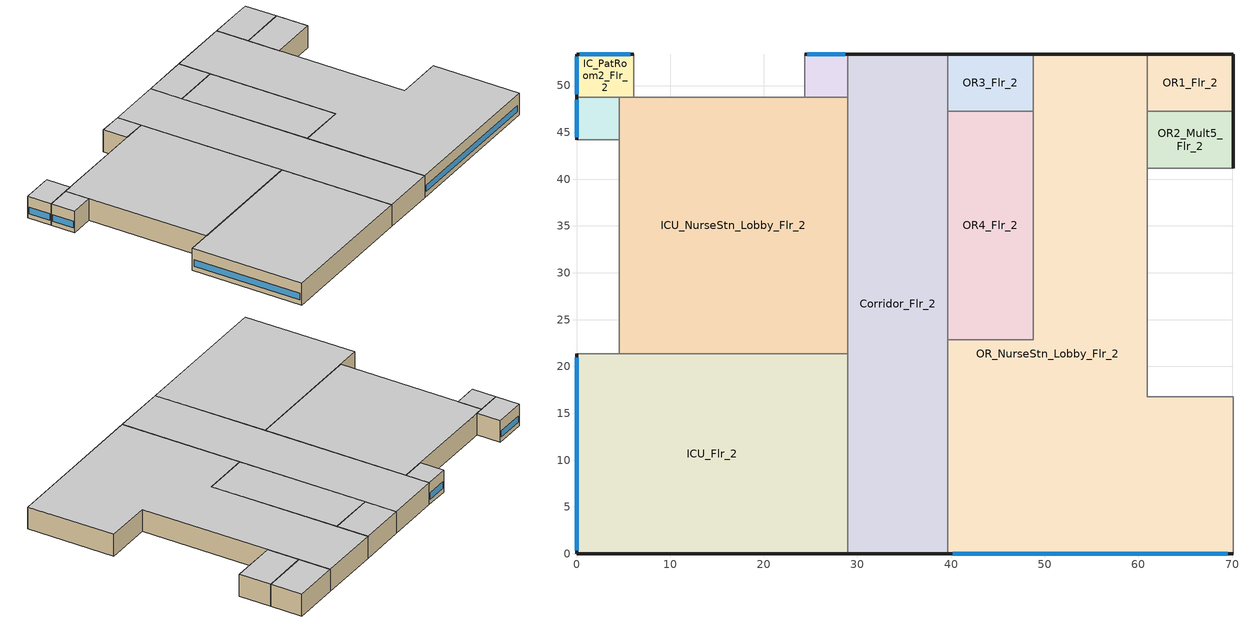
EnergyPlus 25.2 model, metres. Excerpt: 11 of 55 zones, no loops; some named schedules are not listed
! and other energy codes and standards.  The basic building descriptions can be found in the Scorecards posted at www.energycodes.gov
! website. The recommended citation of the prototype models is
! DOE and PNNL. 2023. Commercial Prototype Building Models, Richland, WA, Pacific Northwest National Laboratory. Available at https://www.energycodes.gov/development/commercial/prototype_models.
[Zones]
OR1_Flr_2
 floor adiabatic (int_slab_floor): 70.1,53.34 70.1,47.24 60.96,47.24 60.96,53.34 z4.27
 wall outside (nonres_ext_wall_mid): 70.1,47.24 70.1,53.34 60.96,53.34 z4.27:8.54
 wall adiabatic (int_wall): 60.96,53.34 60.96,47.24 70.1,47.24 z4.27:8.54
 ceiling adiabatic (int_slab_ceiling): 60.96,53.34 60.96,47.24 70.1,47.24 70.1,53.34 z8.54
OR2_Mult5_Flr_2
 floor adiabatic (int_slab_floor): 70.1,47.24 70.1,41.15 60.96,41.15 60.96,47.24 z4.27
 wall outside (nonres_ext_wall_mid): 70.1,41.15 70.1,47.24 z4.27:8.54
 wall adiabatic (int_wall): 70.1,47.24 60.96,47.24 60.96,41.15 70.1,41.15 z4.27:8.54
 ceiling adiabatic (int_slab_ceiling): 60.96,47.24 60.96,41.15 70.1,41.15 70.1,47.24 z8.54
OR3_Flr_2
 floor adiabatic (int_slab_floor): 48.77,53.34 48.77,47.24 39.62,47.24 39.62,53.34 z4.27
 wall outside (nonres_ext_wall_mid): 48.77,53.34 39.62,53.34 z4.27:8.54
 wall adiabatic (int_wall): 39.62,53.34 39.62,47.24 48.77,47.24 48.77,53.34 z4.27:8.54
 ceiling adiabatic (int_slab_ceiling): 39.62,53.34 39.62,47.24 48.77,47.24 48.77,53.34 z8.54
OR4_Flr_2
 floor adiabatic (int_slab_floor): 48.77,47.24 48.77,22.86 39.62,22.86 39.62,47.24 z4.27
 wall adiabatic (int_wall): 48.77,47.24 39.62,47.24 39.62,22.86 48.77,22.86 48.77,47.24 z4.27:8.54
 ceiling adiabatic (int_slab_ceiling): 39.62,47.24 39.62,22.86 48.77,22.86 48.77,47.24 z8.54
IC_PatRoom1_Mult5_Flr_2
 floor adiabatic (int_slab_floor): 28.96,53.34 28.96,48.77 24.38,48.77 24.38,53.34 z4.27
 wall outside (nonres_ext_wall_mid): 28.96,53.34 24.38,53.34 z4.27:8.54
 wall adiabatic (int_wall): 24.38,53.34 24.38,48.77 28.96,48.77 28.96,53.34 z4.27:8.54
 window (NonresWindow_U_0.248_SHGC_West_0.21): 28.68,53.34 24.66,53.34 z5.18:6.4
 ceiling adiabatic (int_slab_ceiling): 24.38,53.34 24.38,48.77 28.96,48.77 28.96,53.34 z8.54
IC_PatRoom2_Flr_2
 floor adiabatic (int_slab_floor): 6.1,53.34 6.1,48.77 0,48.77 0,53.34 z4.27
 wall outside (nonres_ext_wall_mid): 6.1,53.34 0,53.34 0,48.77 z4.27:8.54
 wall adiabatic (int_wall): 0,48.77 6.1,48.77 6.1,53.34 z4.27:8.54
 window (NonresWindow_U_0.248_SHGC_West_0.21): 5.73,53.34 0.37,53.34 z5.18:6.4
 window (NonresWindow_U_0.248_SHGC_South_0.21): 0,53.07 0,49.04 z5.18:6.4
 ceiling adiabatic (int_slab_ceiling): 0,53.34 0,48.77 6.1,48.77 6.1,53.34 z8.54
IC_PatRoom3_Mult6_Flr_2
 floor adiabatic (int_slab_floor): 4.57,48.77 4.57,44.2 0,44.2 0,48.77 z4.27
 wall outside (nonres_ext_wall_mid): 0,48.77 0,44.2 z4.27:8.54
 wall adiabatic (int_wall): 0,44.2 4.57,44.2 4.57,48.77 0,48.77 z4.27:8.54
 window (NonresWindow_U_0.248_SHGC_South_0.21): 0,48.49 0,44.47 z5.18:6.4
 ceiling adiabatic (int_slab_ceiling): 0,48.77 0,44.2 4.57,44.2 4.57,48.77 z8.54
ICU_Flr_2
 floor adiabatic (int_slab_floor): 28.96,21.34 28.96,0 0,0 0,21.34 z4.27
 wall outside (nonres_ext_wall_mid): 0,21.34 0,0 28.96,0 z4.27:8.54
 wall adiabatic (int_wall): 28.96,0 28.96,21.34 0,21.34 z4.27:8.54
 window (NonresWindow_U_0.248_SHGC_South_0.21): 0,20.94 0,0.4 z5.18:6.4
 ceiling adiabatic (int_slab_ceiling): 0,21.34 0,0 28.96,0 28.96,21.34 z8.54
ICU_NurseStn_Lobby_Flr_2
 floor adiabatic (int_slab_floor): 4.57,21.34 4.57,48.77 28.96,48.77 28.96,21.34 z4.27
 wall adiabatic (int_wall): 28.96,48.77 4.57,48.77 4.57,21.34 28.96,21.34 28.96,48.77 z4.27:8.54
 ceiling adiabatic (int_slab_ceiling): 4.57,21.34 28.96,21.34 28.96,48.77 4.57,48.77 z8.54
Corridor_Flr_2
 floor adiabatic (int_slab_floor): 39.62,53.34 39.62,0 28.96,0 28.96,53.34 z4.27
 wall outside (nonres_ext_wall_mid): 39.62,53.34 28.96,53.34 / 28.96,0 39.62,0 z4.27:8.54
 wall adiabatic (int_wall): 39.62,0 39.62,53.34 / 28.96,53.34 28.96,0 z4.27:8.54
 ceiling adiabatic (int_slab_ceiling): 28.96,53.34 28.96,0 39.62,0 39.62,53.34 z8.54
OR_NurseStn_Lobby_Flr_2
 floor adiabatic (int_slab_floor): 39.62,0 39.62,22.86 48.77,22.86 48.77,53.34 60.96,53.34 60.96,16.76 70.1,16.76 70.1,0 z4.27
 wall outside (nonres_ext_wall_mid): 60.96,53.34 48.77,53.34 / 39.62,0 70.1,0 z4.27:8.54
 wall adiabatic (int_wall): 48.77,53.34 48.77,22.86 39.62,22.86 39.62,0 / 70.1,0 70.1,16.76 60.96,16.76 60.96,53.34 z4.27:8.54
 window (NonresWindow_U_0.364_SHGC_East_0.359): 40.2,0 69.53,0 z5.18:6.4
 ceiling adiabatic (int_slab_ceiling): 39.62,0 70.1,0 70.1,16.76 60.96,16.76 60.96,53.34 48.77,53.34 48.77,22.86 39.62,22.86 z8.54
[Building]
Hospital: North Axis {deg}=-90; Terrain=City; Loads Convergence Tolerance Value {W}=0.04; Temperature Convergence Tolerance Value {deltaC}=0.2; Solar Distribution=FullInteriorAndExterior; Maximum Number of Warmup Days=50; Minimum Number of Warmup Days=6
[Site:Location]
Site:Location=Albuquerque.Intl.Sunport_NM_USA WMO=723650; Latitude {N+ S-}=35.04; Longitude {W- E+}=-106.62; Time Zone Relative to GMT {GMT+/-}=-7; Elevation {m}=1620
[SizingPeriod:DesignDay] Day of Month=21; Dry-Bulb Temperature Range Modifier Type=DefaultMultipliers; Humidity Condition Type=Wetbulb; Barometric Pressure {Pa}=83318; Rain {Yes/No}=No; Snow on ground {Yes/No}=No; Daylight Savings Time Indicator=No
Name | Month | Day Type | Maximum Dry-Bulb Temperature {C} | Daily Dry-Bulb Temperature Range {C} | Wetbulb at Maximum Dry-Bulb {C} | Wind Speed {m/s} design conditions vs. traditional 6.71 m/s (15 mph) | Wind Direction {Degrees; N=0, S=180} | Solar Model Indicator | Clearness {0.0 to 1.1} | Wind Speed {m/s} design conditions vs. traditional 3.35 m/s (7mph) | ASHRAE Clear Sky Optical Depth for Beam Irradiance (taub) | ASHRAE Clear Sky Optical Depth for Diffuse Irradiance (taud)
Albuquerque.Intl.Sunport_NM_USA Ann Htg 99.6% Condns DB | 12 | WinterDesignDay | -7.9 | 0 | -7.9 | 3.2 | 0 | ASHRAEClearSky | 0
Albuquerque.Intl.Sunport_NM_USA Ann Clg .4% Condns DB=>MWB | 7 | SummerDesignDay | 35.1 | 13.5 | 15.7 |  | 220 | ASHRAETau |  | 4.4 | 0.463 | 1.887
[Site:WaterMainsTemperature]
Calculation Method=Correlation; Annual average outdoor air temperature {C}=13.6333; Maximum difference in monthly average outdoor air temperatures {C}=23.5
[Site:GroundTemperature:FCfactorMethod]
January Ground Temperature {C}=13.7; February Ground Temperature {C}=7; March Ground Temperature {C}=2.1; April Ground Temperature {C}=2.6; May Ground Temperature {C}=4.3; June Ground Temperature {C}=8.8; July Ground Temperature {C}=13.9; August Ground Temperature {C}=17.8; September Ground Temperature {C}=23.2; October Ground Temperature {C}=25.6; November Ground Temperature {C}=24.1; December Ground Temperature {C}=20.5
[Material:NoMass]
CP02 CARPET PAD: VeryRough, 0.21648, 0.9, 0.7, 0.8
Nonres_Exterior_Wall_Insulation_mid: MediumSmooth, 1.04708, 0.9, 0.7, 0.7
[Construction]
InteriorFurnishings: Std Wood 6inch
int_wall: G01 13mm gypsum board, G01 13mm gypsum board
int_slab_floor: 100mm Normalweight concrete floor, CP02 CARPET PAD
int_slab_ceiling: CP02 CARPET PAD, 100mm Normalweight concrete floor
nonres_ext_wall_mid: 200mm Normalweight concrete wall, Nonres_Exterior_Wall_Insulation_mid, G01 13mm gypsum board
NonresWindow_U_0.248_SHGC_South_0.21: Nonres Window Glazing Layer South
NonresWindow_U_0.364_SHGC_East_0.359: Nonres Window Glazing Layer East
NonresWindow_U_0.248_SHGC_West_0.21: Nonres Window Glazing Layer West
[Material]
Name | Roughness | Thickness {m} | Conductivity {W/m-K} | Density {kg/m3} | Specific Heat {J/kg-K} | Thermal Absorptance | Solar Absorptance | Visible Absorptance | Absorptance:Thermal | Absorptance:Solar | Absorptance:Visible
Std Wood 6inch | MediumSmooth | 0.15 | 0.12 | 540 | 1210 | 0.9 | 0.7 | 0.7
G01 13mm gypsum board | Smooth | 0.0127 | 0.16 | 800 | 1090 |  |  |  | 0.9 | 0.7 | 0.5
200mm Normalweight concrete wall | MediumRough | 0.2032 | 2.31 | 2322 | 832
100mm Normalweight concrete floor | MediumRough | 0.1016 | 2.31 | 2322 | 832
[WindowMaterial:SimpleGlazingSystem]
Name | U-Factor {W/m2-K} | Solar Heat Gain Coefficient | Visible Transmittance
Nonres Window Glazing Layer South; Nonres Window Glazing Layer West | 1.40821 | 0.21 | 0.29
Nonres Window Glazing Layer East | 2.06689 | 0.359 | 0.3949
[Zone] Type=1; Ceiling Height {m}=4.2683; Floor Area {m2}=autocalculate; Part of Total Floor Area=YES
Name | Multiplier | Volume {m3}
OR1_Flr_2; OR3_Flr_2 | 1 | 237.91
OR2_Mult5_Flr_2 | 5 | 237.91
OR4_Flr_2 | 1 | 951.7
IC_PatRoom1_Mult5_Flr_2 | 5 | 89.21
IC_PatRoom2_Flr_2 | 1 | 118.96
IC_PatRoom3_Mult6_Flr_2 | 6 | 89.21
ICU_Flr_2 | 1 | 2637.63
ICU_NurseStn_Lobby_Flr_2 | 1 | 2854.51
Corridor_Flr_2 | 1 | 2428.79
OR_NurseStn_Lobby_Flr_2 | 1 | 4322.24
[InternalMass] Construction=InteriorFurnishings
Name | Zone or ZoneList | Surface Area {m2}
OR1_Flr_2_InternalMass_1 | OR1_Flr_2 | 111.4836
OR2_Mult5_Flr_2_InternalMass_1 | OR2_Mult5_Flr_2 | 111.4836
OR3_Flr_2_InternalMass_1 | OR3_Flr_2 | 111.4836
OR4_Flr_2_InternalMass_1 | OR4_Flr_2 | 445.9346
IC_PatRoom1_Mult5_Flr_2_InternalMass_1 | IC_PatRoom1_Mult5_Flr_2 | 41.8064
IC_PatRoom2_Flr_2_InternalMass_1 | IC_PatRoom2_Flr_2 | 55.7418
IC_PatRoom3_Mult6_Flr_2_InternalMass_1 | IC_PatRoom3_Mult6_Flr_2 | 41.8064
ICU_Flr_2_InternalMass_1 | ICU_Flr_2 | 1235.93
ICU_NurseStn_Lobby_Flr_2_InternalMass_1 | ICU_NurseStn_Lobby_Flr_2 | 1337.54
Corridor_Flr_2_InternalMass_1 | Corridor_Flr_2 | 1138.06
OR_NurseStn_Lobby_Flr_2_InternalMass_1 | OR_NurseStn_Lobby_Flr_2 | 2025.29
[People] Number of People Calculation Method=People; Fraction Radiant=0.3; Sensible Heat Fraction=AUTOCALCULATE; Activity Level Schedule=ACTIVITY_SCH; Enable ASHRAE 55 Comfort Warnings=No; Mean Radiant Temperature Calculation Type=EnclosureAveraged; Work Efficiency Schedule=WORK_EFF_SCH; Clothing Insulation Calculation Method=ClothingInsulationSchedule; Clothing Insulation Schedule=CLOTHING_SCH; Air Velocity Schedule=AIR_VELO_SCH; Thermal Comfort Model 1 Type=FANGER
Name | Zone or ZoneList or Space or SpaceList | Number of People Schedule | Number of People
OR1_Flr_2 | OR1_Flr_2 | BLDG_OCC_SCH | 2.9988
OR2_Mult5_Flr_2 | OR2_Mult5_Flr_2 | BLDG_OCC_SCH | 2.9988
OR3_Flr_2 | OR3_Flr_2 | BLDG_OCC_SCH | 2.9988
OR4_Flr_2 | OR4_Flr_2 | BLDG_OCC_SCH | 11.9956
IC_PatRoom1_Mult5_Flr_2 | IC_PatRoom1_Mult5_Flr_2 | BLDG_OCC_EXTD_SCH | 1.1244
IC_PatRoom2_Flr_2 | IC_PatRoom2_Flr_2 | BLDG_OCC_EXTD_SCH | 1.4994
IC_PatRoom3_Mult6_Flr_2 | IC_PatRoom3_Mult6_Flr_2 | BLDG_OCC_EXTD_SCH | 1.1244
ICU_Flr_2 | ICU_Flr_2 | BLDG_OCC_EXTD_SCH | 33.2462
ICU_NurseStn_Lobby_Flr_2 | ICU_NurseStn_Lobby_Flr_2 | BLDG_OCC_EXTD_SCH | 9.5946
Corridor_Flr_2 | Corridor_Flr_2 | BLDG_OCC_EXTD_SCH | 6.1228
OR_NurseStn_Lobby_Flr_2 | OR_NurseStn_Lobby_Flr_2 | BLDG_OCC_EXTD_SCH | 14.528
[Lights] Design Level Calculation Method=Watts/Area; Return Air Fraction=0; Fraction Radiant=0.7; Fraction Visible=0.2; Fraction Replaceable=1; Return Air Fraction Calculated from Plenum Temperature=No
Name | Zone or ZoneList or Space or SpaceList | Schedule | Watts per Zone Floor Area {W/m2}
OR1_Flr_2_Lights | OR1_Flr_2 | ltg_sch6_or | 23.6214
OR2_Mult5_Flr_2_Lights | OR2_Mult5_Flr_2 | ltg_sch6_or | 23.6214
OR3_Flr_2_Lights | OR3_Flr_2 | ltg_sch6_or | 23.6214
OR4_Flr_2_Lights | OR4_Flr_2 | ltg_sch6_or | 23.6214
IC_PatRoom1_Mult5_Flr_2_Lights | IC_PatRoom1_Mult5_Flr_2 | ltg_sch7_ic | 12.06633
IC_PatRoom2_Flr_2_Lights | IC_PatRoom2_Flr_2 | ltg_sch7_ic | 12.06633
IC_PatRoom3_Mult6_Flr_2_Lights | IC_PatRoom3_Mult6_Flr_2 | ltg_sch7_ic | 12.06633
ICU_Flr_2_Lights | ICU_Flr_2 | ltg_sch7_ic | 12.06633
ICU_NurseStn_Lobby_Flr_2_Lights | ICU_NurseStn_Lobby_Flr_2 | ltg_sch8_nursstn | 10.9415
Corridor_Flr_2_Lights | Corridor_Flr_2 | ltg_sch4_corridor | 6.11427
OR_NurseStn_Lobby_Flr_2_Lights | OR_NurseStn_Lobby_Flr_2 | ltg_sch9_nursestn_lobby2 | 9.284939
[ElectricEquipment] Design Level Calculation Method=EquipmentLevel; Fraction Latent=0; Fraction Radiant=0.5; Fraction Lost=0
Name | Zone or ZoneList or Space or SpaceList | Schedule | Design Level {W}
OR1_Flr_2_MiscPlug_Equip | OR1_Flr_2 | BLDG_EQUIP_SCH | 2399.13
OR2_Mult5_Flr_2_MiscPlug_Equip | OR2_Mult5_Flr_2 | BLDG_EQUIP_SCH | 2399.13
OR3_Flr_2_MiscPlug_Equip | OR3_Flr_2 | BLDG_EQUIP_SCH | 2399.13
OR4_Flr_2_MiscPlug_Equip | OR4_Flr_2 | BLDG_EQUIP_SCH | 9596.51
IC_PatRoom1_Mult5_Flr_2_MiscPlug_Equip | IC_PatRoom1_Mult5_Flr_2 | BLDG_EQUIP_EXTD_SCH | 674.7548
IC_PatRoom2_Flr_2_MiscPlug_Equip | IC_PatRoom2_Flr_2 | BLDG_EQUIP_EXTD_SCH | 899.673
IC_PatRoom3_Mult6_Flr_2_MiscPlug_Equip | IC_PatRoom3_Mult6_Flr_2 | BLDG_EQUIP_EXTD_SCH | 674.7548
ICU_Flr_2_MiscPlug_Equip | ICU_Flr_2 | BLDG_EQUIP_EXTD_SCH | 19947.9
ICU_NurseStn_Lobby_Flr_2_MiscPlug_Equip | ICU_NurseStn_Lobby_Flr_2 | BLDG_EQUIP_EXTD_SCH | 14391.9
OR_NurseStn_Lobby_Flr_2_MiscPlug_Equip | OR_NurseStn_Lobby_Flr_2 | BLDG_EQUIP_EXTD_SCH | 11331.5
[Exterior:FuelEquipment] Fuel Use Type=Electricity
Name | Schedule | Design Level {W}
Elevators | BLDG_ELEVATORS | 34667.95
Elevators_Lights_Fan | ELEV_LIGHT_FAN_SCH_ADD_DF | 421.26
[Exterior:Lights]
Exterior_Lights: Schedule=Exterior_Lgt_ALWAYS_ON; Design Level {W}=7940.01; Control Option=AstronomicalClock
[ZoneInfiltration:DesignFlowRate] Schedule=INFIL_SCH_PNNL; Design Flow Rate Calculation Method=Flow/ExteriorWallArea; Flow per Exterior Surface Area {m3/s-m2}=0.000569572; Constant Term Coefficient=0; Temperature Term Coefficient=0; Velocity Term Coefficient=0.224; Velocity Squared Term Coefficient=0
Name | Zone or ZoneList
OR1_Flr_2_Infiltration | OR1_Flr_2
OR2_Mult5_Flr_2_Infiltration | OR2_Mult5_Flr_2
OR3_Flr_2_Infiltration | OR3_Flr_2
OR4_Flr_2_Infiltration | OR4_Flr_2
IC_PatRoom1_Mult5_Flr_2_Infiltration | IC_PatRoom1_Mult5_Flr_2
IC_PatRoom2_Flr_2_Infiltration | IC_PatRoom2_Flr_2
IC_PatRoom3_Mult6_Flr_2_Infiltration | IC_PatRoom3_Mult6_Flr_2
ICU_Flr_2_Infiltration | ICU_Flr_2
ICU_NurseStn_Lobby_Flr_2_Infiltration | ICU_NurseStn_Lobby_Flr_2
Corridor_Flr_2_Infiltration | Corridor_Flr_2
OR_NurseStn_Lobby_Flr_2_Infiltration | OR_NurseStn_Lobby_Flr_2
[ZoneControl:Thermostat] Control Type Schedule=ThermostatSetpoint:DualSetpoint; Control 1=Htg-SetP-Sch; Control 2=Clg-SetP-Sch
Name | Zone or ZoneList
Thermostat_OR1_Flr_2 | OR1_Flr_2
Thermostat_OR2_Mult5_Flr_2 | OR2_Mult5_Flr_2
Thermostat_OR3_Flr_2 | OR3_Flr_2
Thermostat_OR4_Flr_2 | OR4_Flr_2
Thermostat_IC_PatRoom1_Mult5_Flr_2 | IC_PatRoom1_Mult5_Flr_2
Thermostat_IC_PatRoom2_Flr_2 | IC_PatRoom2_Flr_2
Thermostat_IC_PatRoom3_Mult6_Flr_2 | IC_PatRoom3_Mult6_Flr_2
Thermostat_ICU_Flr_2 | ICU_Flr_2
Thermostat_ICU_NurseStn_Lobby_Flr_2 | ICU_NurseStn_Lobby_Flr_2
Thermostat_Corridor_Flr_2 | Corridor_Flr_2
Thermostat_OR_NurseStn_Lobby_Flr_2 | OR_NurseStn_Lobby_Flr_2
[HVACTemplate:Zone:VRF] Template VRF System=VRF_System_1; Design Specification Outdoor Air Object=Autosize; Zone Design Supply Air Flow Rate=Autosize; Zone Design Exhaust Air Flow Rate=Autosize; Zone Design Supply Air Flow Rate per Zone Floor Area=Autosize; Zone Design Supply Air Flow Rate per Zone Person=Autosize; Zone Maximum Supply Air Flow Rate=Autosize; Zone Minimum Supply Air Flow Rate=Autosize; Cooling Coil Gross Rated Total Capacity=Autosize; Cooling Coil Gross Rated Sensible Heat Ratio=Autosize; Heat Pump Heating Coil Gross Rated Capacity=Autosize; Supplemental Heating Coil Capacity=Autosize; Supplemental Heating Coil Maximum Outdoor Dry Bulb Temperature=-5; Baseboard Heating Type=Electric
Name | Template Thermostat
OR1_Flr_2 | Thermostat_OR1_Flr_2
OR2_Mult5_Flr_2 | Thermostat_OR2_Mult5_Flr_2
OR3_Flr_2 | Thermostat_OR3_Flr_2
OR4_Flr_2 | Thermostat_OR4_Flr_2
IC_PatRoom1_Mult5_Flr_2 | Thermostat_IC_PatRoom1_Mult5_Flr_2
IC_PatRoom2_Flr_2 | Thermostat_IC_PatRoom2_Flr_2
IC_PatRoom3_Mult6_Flr_2 | Thermostat_IC_PatRoom3_Mult6_Flr_2
ICU_Flr_2 | Thermostat_ICU_Flr_2
ICU_NurseStn_Lobby_Flr_2 | Thermostat_ICU_NurseStn_Lobby_Flr_2
Corridor_Flr_2 | Thermostat_Corridor_Flr_2
OR_NurseStn_Lobby_Flr_2 | Thermostat_OR_NurseStn_Lobby_Flr_2
[SCHEDULE:COMPACT]
ltg_sch7_ic; ltg_sch8_nursstn: Through: 12/31, For: SummerDesignDay, Until: 24:00, 1, For: WinterDesignDay, Until: 24:00, 0, For: Weekdays, Until: 8:00, 0.45, Until: 16:00, 0.81, Until: 24:00, 0.45, For: Saturday, Until: 8:00, 0.45, Until: 18:00, 0.72, Until: 24:00, 0.45, For: AllOtherDays, Until: 8:00, 0.45, Until: 16:00, 0.63, Until: 24:00, 0.45
ltg_sch4_corridor: Through: 12/31, For: SummerDesignDay, Until: 24:00, 1, For: WinterDesignDay, Until: 24:00, 0, For: Weekdays, Until: 8:00, 0.360831, Until: 16:00, 0.649499, Until: 24:00, 0.360831, For: Saturday, Until: 8:00, 0.360831, Until: 18:00, 0.577335, Until: 24:00, 0.360831, For: AllOtherDays, Until: 8:00, 0.360831, Until: 16:00, 0.505165, Until: 24:00, 0.360831
ltg_sch6_or: Through: 12/31, For: SummerDesignDay, Until: 24:00, 1, For: WinterDesignDay, Until: 24:00, 0, For: Weekdays, Until: 7:00, 0.09, Until: 8:00, 0.45, Until: 16:00, 0.81, Until: 23:00, 0.27, Until: 24:00, 0.09, For: Saturday, Until: 7:00, 0.09, Until: 8:00, 0.18, Until: 18:00, 0.36, Until: 24:00, 0.09, For: AllOtherDays, Until: 8:00, 0.045, Until: 16:00, 0.09, Until: 24:00, 0.045
ltg_sch9_nursestn_lobby2: Through: 12/31, For: SummerDesignDay, Until: 24:00, 1, For: WinterDesignDay, Until: 24:00, 0, For: Weekdays, Until: 8:00, 0.408, Until: 16:00, 0.7344, Until: 24:00, 0.408, For: Saturday, Until: 8:00, 0.408, Until: 18:00, 0.6528, Until: 24:00, 0.408, For: AllOtherDays, Until: 8:00, 0.408, Until: 16:00, 0.5712, Until: 24:00, 0.408
[Schedule:Compact]
BLDG_OCC_SCH: Through: 12/31, For: Weekdays, Until: 07:00, 0, Until: 08:00, 0.1, Until: 09:00, 0.5, Until: 17:00, 0.8, Until: 18:00, 0.5, Until: 20:00, 0.3, Until: 22:00, 0.2, Until: 24:00, 0, For: SummerDesignDay, Until: 24:00, 1, For: WinterDesignDay, Until: 24:00, 0, For: Saturday, Until: 07:00, 0, Until: 08:00, 0.1, Until: 09:00, 0.3, Until: 17:00, 0.4, Until: 19:00, 0.1, Until: 24:00, 0, For: Sunday Holidays AllOtherDays, Until: 08:00, 0, Until: 16:00, 0.05, Until: 24:00, 0
BLDG_OCC_EXTD_SCH: Through: 12/31, For: Weekdays, Until: 07:00, 0.4, Until: 08:00, 0.5, Until: 09:00, 0.6, Until: 17:00, 0.8, Until: 18:00, 0.6, Until: 20:00, 0.5, Until: 24:00, 0.4, For: SummerDesignDay, Until: 24:00, 1, For: WinterDesignDay, Until: 24:00, 0, For: Saturday, Until: 07:00, 0.4, Until: 08:00, 0.5, Until: 17:00, 0.6, Until: 19:00, 0.5, Until: 24:00, 0.4, For: Sunday Holidays AllOtherDays, Until: 08:00, 0.4, Until: 16:00, 0.6, Until: 24:00, 0.4
BLDG_EQUIP_SCH: Through: 12/31, For: Weekdays, Until: 07:00, 0.349268, Until: 08:00, 0.681801, Until: 16:00, 0.876602, Until: 22:00, 0.584401, Until: 23:00, 0.523902, Until: 24:00, 0.349268, For: SummerDesignDay, Until: 24:00, 1, For: WinterDesignDay, Until: 24:00, 0, For: Saturday, Until: 07:00, 0.349268, Until: 08:00, 0.487001, Until: 18:00, 0.633101, Until: 24:00, 0.349268, For: Sunday Holidays AllOtherDays, Until: 08:00, 0.261951, Until: 16:00, 0.349268, Until: 24:00, 0.261951
BLDG_EQUIP_EXTD_SCH: Through: 12/31, For: Weekdays, Until: 07:00, 0.4, Until: 08:00, 0.7, Until: 16:00, 0.9, Until: 23:00, 0.6, Until: 24:00, 0.4, For: SummerDesignDay, Until: 24:00, 1, For: WinterDesignDay, Until: 24:00, 0, For: Saturday, Until: 07:00, 0.4, Until: 08:00, 0.5, Until: 18:00, 0.65, Until: 24:00, 0.4, For: Sunday Holidays AllOtherDays, Until: 08:00, 0.4, Until: 16:00, 0.6, Until: 24:00, 0.4
BLDG_ELEVATORS: Through: 12/31, For: SummerDesignDay, Until: 24:00, 1, For: WinterDesignDay, Until: 24:00, 0.2, For: Weekdays, Until: 07:00, 0.2, Until: 08:00, 0.5, Until: 09:00, 0.75, Until: 10:00, 1, Until: 11:00, 1, Until: 12:00, 1, Until: 13:00, 0.75, Until: 14:00, 1, Until: 15:00, 1, Until: 16:00, 1, Until: 17:00, 1, Until: 18:00, 1, Until: 19:00, 0.52, Until: 20:00, 0.52, Until: 21:00, 0.52, Until: 22:00, 0.28, Until: 24:00, 0.2, For: Saturday, Until: 07:00, 0.2, Until: 08:00, 0.4, Until: 09:00, 0.46, Until: 10:00, 0.7, Until: 11:00, 0.7, Until: 12:00, 0.7, Until: 13:00, 0.51, Until: 14:00, 0.51, Until: 15:00, 0.51, Until: 16:00, 0.51, Until: 17:00, 0.51, Until: 18:00, 0.25, Until: 24:00, 0.2, For: AllOtherDays, Until: 08:00, 0.2, Until: 16:00, 0.4, Until: 24:00, 0.2
ACTIVITY_SCH: Through: 12/31, For: AllDays, Until: 24:00, 120
WORK_EFF_SCH: Through: 12/31, For: AllDays, Until: 24:00, 0
AIR_VELO_SCH: Through: 12/31, For: AllDays, Until: 24:00, 0.2
CLOTHING_SCH: Through: 04/30, For: AllDays, Until: 24:00, 1, Through: 09/30, For: AllDays, Until: 24:00, 0.5, Through: 12/31, For: AllDays, Until: 24:00, 1
